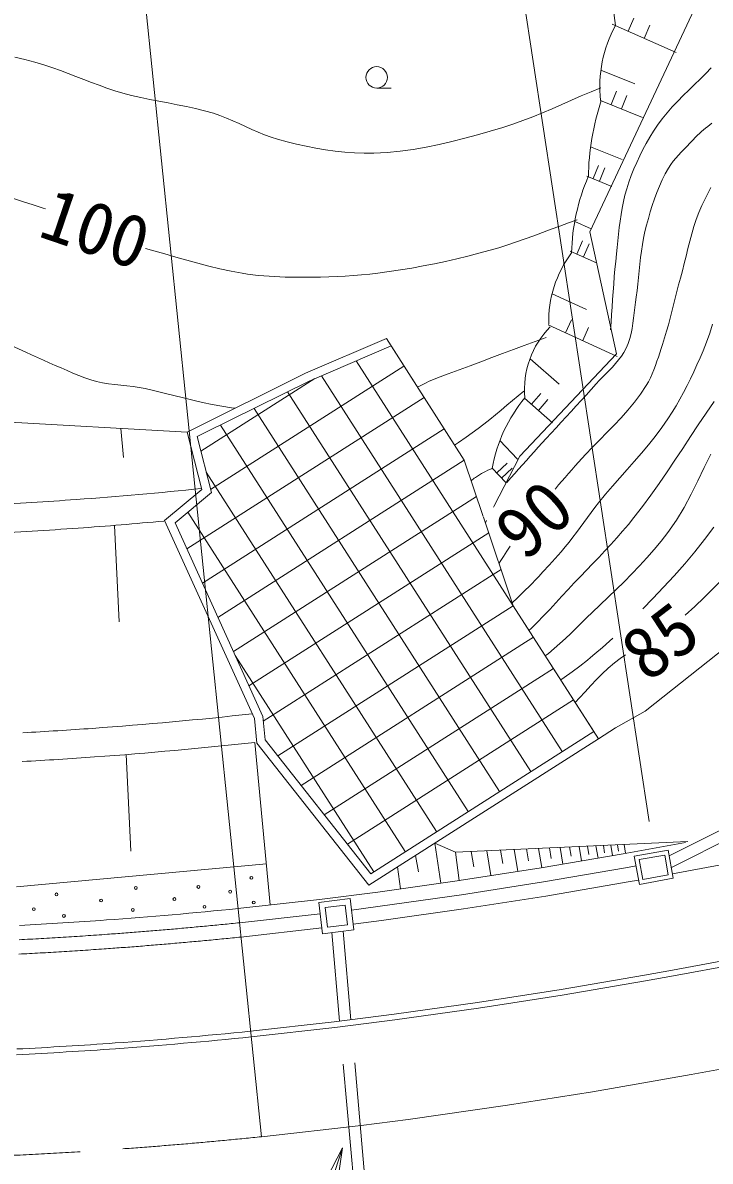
# Model space of a CAD drawing. Units: millimetres, scale not verified. Extents: x 40000 to 680000, y 20000 to 380000.
# Drawn here: x 269513 to 293485, y 276180 to 315880 of the extents above; entities that cross this region are included whole.
import ezdxf
from ezdxf.enums import TextEntityAlignment as Align

# ---------------------------------------------------------------- set-up
doc = ezdxf.new("R2010")
doc.units = ezdxf.units.MM
doc.header["$LTSCALE"] = 1000
doc.linetypes.add('DASHED', pattern=[7.5, 6, -1.5])
doc.linetypes.add('LONG_DASHED_DOTTED', pattern=[15.25, 12, -1.5, 0.25, -1.5])
for name, color, linetype, lineweight in [('M-BGD', 7, 'Continuous', 13), ('M-BMK', 2, 'LONG_DASHED_DOTTED', 13), ('M-STR-HTXT', 7, 'Continuous', 13)]:
    doc.layers.add(name, color=color, linetype=linetype, lineweight=lineweight)
doc.styles.add('ＭＳ ゴシック', font='')
doc.styles.get('ＭＳ ゴシック').set_extended_font_data('MS Gothic')

# ---------------------------------------------------------------- blocks, each defined once
blk = doc.blocks.new('open_arrow')
at = {"color": 0, "linetype": 'Continuous', "lineweight": -2}
blk.add_lwpolyline([(7.5, 1.25), (0, 0), (7.5, -1.25)], dxfattribs=at)

msp = doc.modelspace()

# ---------------------------------------------------------------- linework, layer by layer
at = {"layer": 'M-BGD'}
for p, q in [((289290, 308587), (294177, 319036)), ((290625, 315582), (290826, 316039)), ((290069, 315826), (292293, 314849)), ((291181, 315337), (291382, 315795)), ((289672, 314227), (290858, 313747)), ((281855, 313600), (282355, 313600)), ((290025, 313027), (290212, 313490)), ((290392, 312878), (290579, 313341)), ((289658, 313175), (291126, 312581)), ((289314, 311556), (290409, 311108)), ((289402, 310445), (289591, 310908)), ((289182, 310535), (290059, 310176)), ((289621, 310355), (289810, 310818)), ((288760, 308945), (289339, 308691)), ((290214, 304333), (289290, 308587)), ((288835, 307815), (289036, 308272)), ((289064, 307714), (289265, 308172)), ((288605, 307915), (289523, 307513)), ((287971, 306432), (289174, 305882)), ((287838, 305344), (290239, 304248)), ((288438, 305070), (288646, 305525)), ((289039, 304796), (289246, 305251)), ((279375, 303660), (282191, 304869)), ((279501, 303387), (282355, 304613)), ((282191, 304869), (284909, 300627)), ((284909, 300627), (282355, 304613)), ((286848, 300763), (290214, 304333)), ((287204, 304162), (288221, 303272)), ((276063, 299610), (282805, 303911)), ((281144, 304093), (286618, 295549)), ((275247, 301608), (279375, 303660)), ((275854, 301575), (279501, 303387)), ((276656, 301530), (279702, 303473)), ((279934, 303573), (288327, 290472)), ((278748, 303013), (287231, 289773)), ((287250, 302579), (287579, 302955)), ((275233, 297539), (283506, 302816)), ((287003, 302795), (287990, 301930)), ((287497, 302363), (287826, 302739)), ((277577, 302431), (286135, 289073)), ((275247, 301608), (267430, 302038)), ((272938, 301735), (273026, 300726)), ((276406, 301849), (285039, 288374)), ((275247, 301608), (275753, 299610)), ((275317, 301604), (275313, 301641)), ((275597, 301447), (275854, 301575)), ((275597, 301447), (276090, 299501)), ((275726, 300938), (276656, 301530)), ((275775, 296343), (284207, 301721)), ((284702, 301241), (284570, 301155)), ((286153, 301316), (286759, 300668)), ((276317, 295146), (284909, 300627)), ((285571, 298661), (284909, 300627)), ((285942, 299013), (286848, 300763)), ((275910, 300214), (283943, 287675)), ((285875, 300361), (286368, 299835)), ((286042, 300183), (286407, 300525)), ((286208, 300005), (286573, 300347)), ((275753, 299610), (274458, 298522)), ((276090, 299501), (274825, 298438)), ((276859, 293950), (285336, 299357)), ((285930, 298990), (285942, 299013)), ((275266, 298809), (282847, 286976)), ((286618, 295549), (285578, 298639)), ((272714, 298354), (272875, 294988)), ((274458, 298522), (277589, 291613)), ((274825, 298438), (277883, 291692)), ((285645, 298439), (285687, 298520)), ((277401, 292754), (285763, 298088)), ((277899, 291530), (285917, 296644)), ((285917, 296644), (286191, 296819)), ((296402, 295995), (291214, 291878)), ((278408, 290312), (286618, 295549)), ((286582, 295657), (286561, 295638)), ((289423, 291171), (286618, 295549)), ((286618, 295549), (289590, 290910)), ((279217, 289287), (287045, 294280)), ((287045, 294280), (287319, 294455)), ((276918, 293820), (281751, 286277)), ((280027, 288261), (287472, 293010)), ((287472, 293010), (288020, 293360)), ((280836, 287235), (288722, 292265)), ((291214, 291878), (290183, 291288)), ((277589, 291613), (277671, 290761)), ((277883, 291692), (277961, 290878)), ((281652, 286202), (289428, 291163)), ((289590, 290910), (290183, 291288)), ((277610, 290787), (278141, 285118)), ((281584, 285803), (277671, 290761)), ((281652, 286202), (277961, 290878)), ((281584, 285803), (289590, 290910)), ((273119, 290362), (273279, 286995)), ((283878, 287266), (284604, 286960)), ((283878, 287266), (284094, 285878)), ((292709, 287333), (284604, 286960)), ((286651, 287052), (286781, 286289)), ((287076, 287071), (287146, 286655)), ((287500, 287090), (287614, 286419)), ((287876, 287106), (287938, 286739)), ((288251, 287123), (288349, 286544)), ((288583, 287138), (288638, 286814)), ((288915, 287153), (288999, 286655)), ((289208, 287166), (289257, 286879)), ((289501, 287179), (289574, 286753)), ((289761, 287191), (289804, 286938)), ((290020, 287202), (290082, 286839)), ((290249, 287212), (290287, 286989)), ((290448, 286902), (292626, 287291)), ((290479, 287223), (290530, 286917)), ((283208, 286839), (283310, 286270)), ((284604, 286960), (284730, 285968)), ((285147, 286984), (285237, 286451)), ((285690, 287009), (285838, 286141)), ((286171, 287030), (286251, 286559)), ((287591, 286415), (290448, 286902)), ((269293, 285745), (278010, 286546)), ((282585, 286441), (282685, 285680)), ((284736, 285969), (287591, 286415)), ((290534, 286409), (290899, 286475)), ((292168, 286198), (294452, 286624)), ((281892, 285568), (284743, 285970)), ((290621, 285917), (290988, 285982)), ((279858, 285309), (281892, 285568)), ((277015, 284992), (279858, 285309)), ((292165, 282841), (295075, 283384)), ((292201, 282644), (295113, 283187)), ((291196, 282667), (292165, 282841)), ((288285, 282172), (291196, 282667)), ((288317, 281974), (291231, 282470)), ((291231, 282470), (292201, 282644)), ((285373, 281716), (288285, 282172)), ((285403, 281519), (288317, 281974)), ((282460, 281305), (285373, 281716)), ((282486, 281107), (285403, 281519)), ((280374, 281040), (282460, 281305)), ((280397, 280842), (282486, 281107)), ((277457, 280715), (280374, 281040)), ((277479, 280516), (280397, 280842))]:
    msp.add_line(p, q, dxfattribs=at)
at = {"layer": 'M-BGD', "linetype": 'DASHED'}
for p, q in [((296399, 289012), (292055, 286826)), ((296564, 288648), (292129, 286418)), ((287672, 285922), (290534, 286409)), ((284813, 285475), (287672, 285922)), ((287752, 285428), (290621, 285917)), ((280976, 284933), (284813, 285475)), ((284887, 284980), (287752, 285428)), ((277071, 284495), (279883, 284809)), ((282025, 284576), (284887, 284980)), ((277122, 283997), (279942, 284313)), ((281033, 284451), (282025, 284576)), ((281217, 273590), (280285, 284152)), ((281615, 273637), (280683, 284199))]:
    msp.add_line(p, q, dxfattribs=at)
at = {"layer": 'M-BGD'}
for points in [[(269233, 314684), (269586, 314595), (269936, 314501), (270284, 314397), (270557, 314307), (270829, 314212), (271100, 314111), (271369, 314008), (271638, 313904), (271908, 313801), (272178, 313700), (272449, 313603), (272722, 313511), (272998, 313427), (273310, 313344), (273626, 313270), (273943, 313204), (274262, 313143), (274581, 313084), (274900, 313024), (275218, 312961), (275534, 312892), (275848, 312814), (276159, 312724), (276388, 312646), (276613, 312558), (276836, 312463), (277057, 312362), (277277, 312260), (277497, 312158), (277719, 312061), (277943, 311969), (278170, 311887), (278401, 311817), (278730, 311732), (279060, 311651), (279393, 311578), (279728, 311512), (280064, 311454), (280401, 311407), (280739, 311370), (281078, 311345), (281417, 311333), (281756, 311335), (282214, 311358), (282670, 311402), (283125, 311464), (283579, 311542), (284030, 311634), (284480, 311738), (284927, 311852), (285372, 311974), (285815, 312101), (286256, 312232), (286607, 312344), (286953, 312467), (287297, 312599), (287638, 312738), (287977, 312883), (288315, 313031), (288652, 313180), (288990, 313328), (289328, 313474), (289669, 313615)], [(293523, 314313), (293332, 314114), (293137, 313919), (292940, 313726), (292741, 313534), (292545, 313340), (292351, 313144), (292162, 312944), (291981, 312738), (291808, 312525), (291646, 312304), (291510, 312098), (291380, 311889), (291256, 311675), (291138, 311457), (291027, 311236), (290922, 311011), (290824, 310784), (290733, 310554), (290649, 310322), (290572, 310088), (290509, 309868), (290456, 309645), (290411, 309420), (290374, 309193), (290342, 308965), (290314, 308737), (290290, 308507), (290266, 308278), (290242, 308049), (290217, 307820), (290188, 307556), (290162, 307292), (290140, 307028), (290120, 306763), (290101, 306498), (290083, 306233), (290066, 305968), (290048, 305703), (290030, 305438), (290010, 305173)], [(293542, 312381), (293470, 312321), (293396, 312262), (293322, 312204), (293249, 312145), (293176, 312085), (293106, 312023), (293038, 311958), (292974, 311889), (292878, 311783), (292778, 311680), (292678, 311577), (292576, 311475), (292476, 311372), (292377, 311267), (292282, 311160), (292192, 311050), (292107, 310935), (292030, 310815), (291914, 310609), (291808, 310398), (291711, 310183), (291622, 309963), (291540, 309740), (291464, 309514), (291394, 309287), (291329, 309058), (291268, 308828), (291210, 308599), (291159, 308374), (291118, 308147), (291085, 307919), (291057, 307690), (291033, 307460), (291011, 307230), (290989, 307000), (290965, 306770), (290936, 306540), (290902, 306312), (290875, 306132), (290853, 305950), (290832, 305767), (290811, 305584), (290788, 305401), (290759, 305221), (290723, 305042), (290678, 304867), (290622, 304696), (290551, 304529), (290475, 304386), (290387, 304251), (290290, 304122), (290185, 303997), (290075, 303876), (289961, 303758), (289846, 303641), (289730, 303523), (289617, 303405), (289507, 303285), (289335, 303091), (289162, 302899), (288988, 302708), (288813, 302518), (288637, 302328), (288461, 302139), (288285, 301950), (288109, 301760), (287934, 301570), (287760, 301379), (287622, 301227), (287485, 301075), (287349, 300923), (287212, 300770), (287076, 300617), (286939, 300464), (286803, 300311), (286667, 300159), (286531, 300006), (286394, 299853)], [(288073, 299616), (288085, 299630), (288200, 299762), (288316, 299895), (288431, 300027), (288546, 300160), (288661, 300292), (288777, 300424), (288892, 300556), (289132, 300821), (289379, 301080), (289630, 301336), (289883, 301591), (290134, 301848), (290379, 302108), (290617, 302374), (290844, 302648), (291057, 302933), (291253, 303230), (291329, 303363), (291399, 303500), (291463, 303640), (291521, 303783), (291576, 303928), (291627, 304074), (291676, 304221), (291724, 304369), (291771, 304516), (291819, 304663), (291892, 304891), (291960, 305121), (292025, 305352), (292086, 305584), (292146, 305816), (292204, 306049), (292263, 306282), (292322, 306514), (292383, 306746), (292447, 306978), (292516, 307233), (292581, 307489), (292644, 307747), (292708, 308005), (292773, 308262), (292841, 308517), (292916, 308771), (292998, 309021), (293090, 309268), (293194, 309510), (293293, 309721), (293397, 309931), (293506, 310138)], [(269191, 309752), (269536, 309641), (269881, 309531), (270226, 309420), (270305, 309394)], [(273796, 308012), (274081, 307932), (274464, 307821), (274848, 307709), (275231, 307599), (275615, 307492), (276000, 307391), (276387, 307298), (276776, 307214), (277168, 307143), (277354, 307114), (277540, 307090), (277727, 307070), (277914, 307053), (278101, 307039), (278289, 307028), (278477, 307019), (278665, 307013), (278853, 307009), (279041, 307006), (279327, 307004), (279613, 307005), (279899, 307009), (280185, 307017), (280471, 307028), (280756, 307044), (281041, 307063), (281326, 307087), (281611, 307115), (281895, 307148), (282290, 307202), (282686, 307261), (283080, 307327), (283473, 307399), (283865, 307477), (284256, 307561), (284646, 307649), (285035, 307744), (285422, 307843), (285808, 307947), (286117, 308036), (286423, 308133), (286728, 308236), (287031, 308343), (287333, 308454), (287635, 308566), (287936, 308680), (288238, 308793), (288540, 308904), (288843, 309013)], [(293569, 305366), (293466, 305054), (293355, 304745), (293234, 304441), (293129, 304196), (293021, 303952), (292909, 303709), (292795, 303468), (292676, 303229), (292553, 302992), (292425, 302758), (292293, 302526), (292155, 302298), (292011, 302074), (291795, 301762), (291567, 301458), (291330, 301162), (291085, 300871), (290836, 300583), (290583, 300298), (290331, 300012), (290080, 299726), (289833, 299436), (289593, 299141), (289461, 298972), (289331, 298801), (289204, 298628), (289077, 298454), (288950, 298281), (288823, 298108), (288694, 297937), (288562, 297767), (288428, 297600), (288289, 297436), (288080, 297199), (287868, 296964), (287653, 296731), (287505, 296574)], [(287759, 304910), (287381, 304769), (287002, 304627), (286624, 304485), (286245, 304343), (285867, 304202), (285488, 304060), (285110, 303919), (284731, 303777), (284352, 303636), (283973, 303496), (283831, 303439), (283690, 303378), (283551, 303312), (283412, 303245), (283274, 303178)], [(276911, 302435), (276786, 302451), (276449, 302506), (276113, 302571), (275779, 302643), (275445, 302721), (275113, 302802), (274780, 302885), (274447, 302967), (274114, 303046), (273780, 303121), (273570, 303160), (273358, 303192), (273145, 303218), (272931, 303242), (272718, 303267), (272505, 303295), (272294, 303329), (272086, 303372), (271881, 303427), (271681, 303497), (271472, 303581), (271264, 303666), (271057, 303754), (270850, 303843), (270644, 303933), (270438, 304025), (270233, 304117), (270028, 304210), (269823, 304304), (269619, 304398), (269111, 304629)], [(286982, 303032), (286782, 302870), (286585, 302706), (286388, 302541), (286191, 302375), (285994, 302210), (285796, 302047), (285596, 301886), (285394, 301728), (285188, 301575), (284978, 301427), (284710, 301246), (284702, 301241)], [(293619, 302676), (293342, 302269), (293069, 301860), (292798, 301448), (292527, 301037), (292256, 300626), (291981, 300218), (291703, 299812), (291418, 299411), (291126, 299015), (290825, 298627), (290630, 298387), (290431, 298151), (290227, 297919), (290021, 297689), (289811, 297462), (289599, 297237), (289385, 297014), (289171, 296791), (288956, 296568), (288742, 296346), (288526, 296118), (288313, 295887), (288100, 295656), (288096, 295651)], [(293508, 300842), (293278, 300373), (293050, 299904), (292817, 299437), (292571, 298979), (292305, 298534), (292012, 298108), (291777, 297804), (291532, 297509), (291279, 297221), (291018, 296939), (290751, 296662), (290479, 296389), (290204, 296119), (289927, 295852), (289650, 295585), (289374, 295317), (289187, 295135), (289001, 294951), (288814, 294768), (288721, 294677)], [(292614, 295226), (292943, 295519), (293276, 295836), (293603, 296161), (293928, 296488), (294253, 296815), (294582, 297137), (294919, 297450), (295266, 297749), (295628, 298032), (295777, 298138), (295930, 298238), (296086, 298333), (296244, 298425), (296404, 298514), (296565, 298601), (296726, 298688), (296888, 298775), (297048, 298864), (297207, 298954)], [(293616, 298294), (293289, 297856), (292948, 297429), (292595, 297010), (292232, 296599), (291861, 296196), (291483, 295799), (291138, 295446)], [(286120, 297030), (286161, 297093), (286276, 297273), (286392, 297453), (286504, 297627)], [(287505, 296574), (287436, 296501), (287215, 296274), (286991, 296050), (286765, 295830), (286582, 295657)], [(288096, 295651), (287887, 295424), (287671, 295195), (287452, 294970), (287229, 294751), (287166, 294694)], [(288721, 294677), (288626, 294585), (288436, 294405), (288243, 294229), (288046, 294057), (287845, 293891), (287735, 293805)], [(290084, 294417), (289978, 294319), (289724, 294094), (289466, 293873), (289315, 293749)], [(289696, 293155), (289721, 293181), (289931, 293378), (290150, 293564), (290349, 293714), (290529, 293838)], [(289315, 293749), (289204, 293657), (288938, 293447), (288668, 293243), (288393, 293046), (288274, 292965)], [(288775, 292182), (288929, 292343), (289125, 292554), (289321, 292767), (289519, 292976), (289696, 293155)]]:
    msp.add_lwpolyline(points, dxfattribs=at)
for points in [[(291015, 285834), (290837, 286818), (292018, 287031), (292196, 286047)], [(291136, 286008), (291011, 286697), (291897, 286857), (292021, 286168)], [(279965, 284115), (279836, 285207), (280928, 285336), (281057, 284244)], [(280140, 284337), (280058, 285032), (280753, 285114), (280835, 284419)]]:
    msp.add_lwpolyline(points, close=True, dxfattribs=at)
for centre, radius in [((281855, 313975), 375), ((277486, 286063), 50), ((270689, 285486), 50), ((273457, 285710), 50), ((275636, 285745), 50), ((276743, 285580), 50), ((272244, 285274), 50), ((274800, 285321), 50), ((275848, 285050), 50), ((277568, 285203), 50), ((269900, 284968), 50), ((270948, 284732), 50), ((273351, 284944), 50)]:
    msp.add_circle(centre, radius, dxfattribs=at)
for centre, radius, start, end in [((292955, 316346), 2827, 135.1258, 191.497), ((293993, 313665), 4357, 150.9243, 186.5262), ((298231, 310353), 8997, 161.7472, 179.095), ((295808, 307677), 7161, 156.6332, 178.5568), ((291807, 305482), 3952, 143.0512, 181.6959), ((290113, 303098), 3104, 135.3615, 185.4329), ((291196, 299363), 5408, 140.4831, 169.596), ((286959, 297681), 2871, 112.1585, 125.388), ((286959, 297681), 2871, 125.388, 129.0647), ((261228, 439696), 140808, 274.13252, 275.91807), ((261436, 438871), 139970, 272.79816, 274.07204), ((261436, 438871), 140970, 272.76518, 274.07225), ((261228, 439696), 141808, 274.13231, 275.34495), ((261228, 439696), 148808, 274.1309, 276.28278), ((261436, 438871), 147970, 273.12915, 274.07367), ((261228, 439696), 149808, 274.13071, 276.27791), ((261436, 438871), 148970, 273.1002, 274.07387), ((261520, 436200), 152000, 274.11527, 275.85276), ((261520, 436200), 152000, 272.97082, 274.11527), ((261520, 436200), 156300, 274.11527, 275.85234), ((261520, 436200), 156300, 272.8545, 274.11527), ((261520, 436200), 156500, 274.11527, 275.85276), ((261520, 436200), 156500, 272.84925, 274.11527)]:
    msp.add_arc(centre, radius, start, end, dxfattribs=at)
at = {"layer": 'M-BGD', "linetype": 'DASHED'}
for radius, start, end in [(152500, 274.11527, 275.85276), (152500, 272.95696, 274.11527), (153000, 274.05907, 275.85276), (153000, 272.94319, 274.05907)]:
    msp.add_arc((261520, 436200), radius, start, end, dxfattribs=at)
at = {"layer": 'M-BMK'}
for p, q in [((289376, 278602), (292824, 279200)), ((286413, 278131), (289376, 278602)), ((282948, 277637), (286413, 278131))]:
    msp.add_line(p, q, dxfattribs=at)
for points in [[(292824, 279200), (296264, 279845), (299206, 280430), (302144, 281040), (305076, 281672), (308006, 282320), (310932, 282982), (312394, 283317), (315805, 284101), (317122, 284406), (320534, 285193), (323458, 285863), (326383, 286523)], [(277836, 277034), (281313, 277428), (282948, 277637)]]:
    msp.add_lwpolyline(points, dxfattribs=at)
for centre, radius, start, end in [((261648, 434860), 158654, 274.10381, 275.85604), ((261522, 436005), 159805, 269.28409, 274.11957)]:
    msp.add_arc(centre, radius, start, end, dxfattribs=at)
at = {"layer": 'M-STR-HTXT'}
for p, q in [((291356, 288031), (283397, 340186)), ((277836, 277034), (272686, 327271))]:
    msp.add_line(p, q, dxfattribs=at)
msp.add_lwpolyline([(280666, 276647), (274002, 256066), (256753, 256066)], dxfattribs=at)

# ---------------------------------------------------------------- block references
at = {"layer": 'M-STR-HTXT', "xscale": 160, "yscale": 160, "rotation": 252.1}
msp.add_blockref('open_arrow', (280666, 276647), dxfattribs=at)

# ---------------------------------------------------------------- texts
at = {"layer": 'M-BGD', "style": 'ＭＳ ゴシック'}
for s, rotation, p in [('100', 341.142, (272054, 308713)), ('90', 42.452, (287330, 298576)), ('85', 37.471, (291730, 294325))]:
    msp.add_text(s, height=1833, rotation=rotation, dxfattribs=at).set_placement(p, align=Align.MIDDLE_CENTER)

doc.saveas('drawing.dxf')
